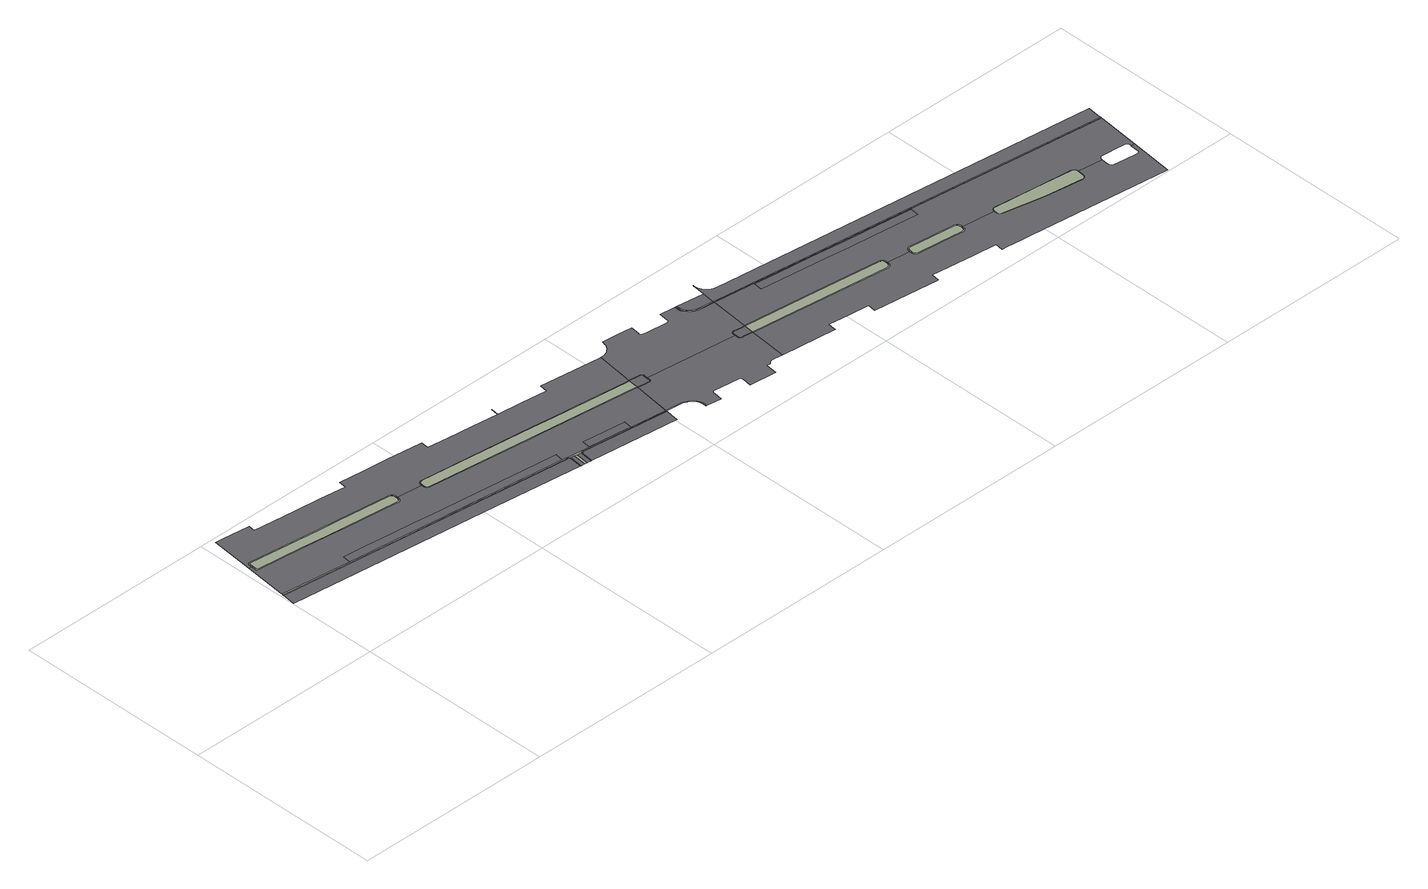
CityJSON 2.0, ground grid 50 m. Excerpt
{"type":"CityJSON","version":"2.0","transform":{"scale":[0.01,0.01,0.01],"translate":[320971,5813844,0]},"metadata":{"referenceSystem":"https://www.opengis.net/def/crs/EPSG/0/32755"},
"CityObjects":{
"road1":{"type":"Road","geometry":[{"type":"MultiSurface","lod":"2","boundaries":[[[0,1,2,3,4,5,6,7,8,9,10,11,12,13,14,15,16,17,18,19,20,21,22,23,24,25,26,27,28,29,30,31,32,33,34,35,36,37,38,39,40,41,42,43,44,45,46,47,48,49,50,51,52,53,54,55,56,57,58,59,60,61,62,63,64,65,66,67,68,69,70,71,72,73,74,75,76,77,78,79,80,81,82,83,84,85,86,87,88,89,90,91,92,93,94,95,96,97,98,1,0,99,100,101,102,103,104,105,106,107,108,109,110,111,112,113,114,115,116,117,118,119,120,121,122,123,124,125,126,127,128,129,130,131,132,133,134,135,136,137,138,139,140,141,142,143,144,145,146,147,148,149,150,151,152,153,154,155,156,157,158,159,160,161,162,163,164,165,166,167,168,169,170,171,172,173,174,175,176,177,178]],[[92,91,90,89,88,87,86,85,84,83,82,81,80,79,78,77,76,75,74,73,72,71,70,69,68,67,66,65,64,63,62,61,60,59,58,57,56,55,54,53,52,51,50,49,48,47,46,45,44,43,42,41,40,39,38,37,36,35,34,33,32,31,30,29,28,27,26,25,24,23,22,21,20,19,18,17,16,15,14,13,12,11,10,9,8,7,6,5,4,3,2,1,98,97,96,95,94,93]],[[179,180,181,182,183,184,185,186,187,188]],[[189,190,191,192,193,194,195,196,197,198,199,200,201,202,179,188,203,204,205,206,207,208,209,210,211,212,213,214,215,216,217,218,219,220,221,222,223,224,225,226,227,228,229,230,231,232,233,234,235,236,237,138,137,136,135,134,133,132,131,130,129,128,127,126,125,124,123,122,121,120,119,118,117,116,115,114,113,112,111,110,109,108,107,106,105,104,103,102,101,100,99,0,238,239,240,185,184,241,242]],[[241,184,183,182,181,180,179,202,201,200,199,198,197,196,195,194,193,192,191,190,189,242]],[[187,186,243,244]],[[245,246,245,247,248,249,250,251,252,253,254,255,256,257,258,259,260,261,239,238,178,177,176,175,174,173,172,171,170,169,168,167,166,165,164,163,162,161,160,159,158,157,156,155,154,153,152,151,150,149,148,147,146,145,144,143,142,141,140,139,237,236,262,263,264,265,266,267,268,269,270,271,272,273,274,275,276,277,278,279,280,281,282,283,284,285,286,287,288,289,290,291,292,293]],[[294,295,296,297,298,299,300,301,302,303,304,305,306,307,308,309,310,311,312,313,314,315,316,317,318,286,285,284,283,282,281,280,279,278,277,276,275,274,273,272,271,270,269,268,267,266,265,264,263,262,236,235,234,233,232,231,230,229,228,227,226,225,224,223,222,221,220,219,218,217,216,215,214,213,212,211,319,320,321,322,323,324,325,326,327,328,329,330,331,332,333,334,335,336,337,338,339,340,341,342,343,344]],[[343,342,341,340,339,338,337,336,335,334,333,332,331,330,329,328,327,326,325,324,323,322,321,320,345,318,317,316,315,314,313,312,311,310,309,308,307,346,305,304,303,302,301,300,299,298,297,296,295,294,344]],[[243,347,348,349,350,351,352,353,354,355,356,357,358,359,360,361,362,363,364,365,366,367,368,369,370,371,372,373,374,375,376,244]],[[376,375,374,373,372,371,370,369,368,367,366,365,364,363,362,361,360,359,358,357,356,355,354,353,352,351,350,377,378,379,380,381,382,383,384,385,386,387,388,389,390,391,392,393,394,395,396,397,398,399,400,401,402,403,187,244]],[[389,388,387,386,385,384,383,382,381,380,379,378,377,404,405,390]],[[406,405,404,407]],[[187,403,402,401,400,399,398,397,396,395,394,393,392,391,390,405,406,408,409,410,411,412,413,414,415,416,417,418,419,420,421,422,203,188]],[[423,424,425,426,427,428,429,430,431,432,433,434,435,436,408,406,407]],[[420,419,418,417,416,415,414,413,412,411,410,409,408,436,435,434,433,432,431,430,429,428,427,426,425,424,437,438,439,440,441,442,443,444,445,446,447,448,449,450,451,452,453,454,455,456,457,458,459,460,461,462,463,464,422,421]],[[465,466,467,468,469,464,463,462,461,460,459,458,457,456,455,454,453,452,451,450,449,448,447,446,445,444,443,442,441,440,439,438,437]],[[207,206,205,204,208]],[[204,203,422,470,471,209,208]],[[470,422,464,469,468,467,471]],[[472,211,210,209]],[[473,474,475,476,477,478,479,480,481,482,483,484,485,486,487,488,489,490,491,492,493,494,495,496,497,498,499,500,501,502,503,504,505,506,507,508,509,510,511,512,513,514,515,516,517,518,519,520,521,522,523,524,525,526,527,528,529,530,531,532,533]],[[534,535,536,537,538,539,540,541,542,543,544,545,546,547,548,549,550,551,552,553,554,555,556,557,558,559,560,561,562,563,564,565,566,567,568,569,570,571,572,573,574,575,576,577,578,579,580,581,582,583,584,585,586,587,588,589,590,591,592,593,594,595,596,597,598,599,600,601,602,603,604,605,606,607,608,609,610,611,612,613,614,615,616,617,618,619,620,621,622,623,624]],[[579,578,577,576,575,574,573,572,571,570,569,568,567,566,565,564,563,562,561,560,559,558,557,556,555,554,553,552,551,550,549,548,547,546,545,544,543,542,541,540,539,538,537,536]],[[625,626,627,628,629,630,631,632,633,634,635,636,637,638,639,640]],[[641,642,643,644,645,646,647,648,649,650,651,652,653,654,655,656,657,658,659,660,661,662,663,664,665,666,667,668,669,670,671,672,673,674,675,676,677,678,679,680,681,682,683,684,685,686,687,688,689,690,691,692,693,694,695,696,697,698,699,700,701,702,703,704,705,706,707,708,709,710,711,712,713,714,715,716,717,718,719,642,641,720,721,722,723,724,725,726,727,728,729,730,731,732,733,734,735,736,737,738,739,740,741,742,743,744,745,746,747,748,749,750,751,752,753,754,755,756,757,758,759,760,761,762,763,764,765,766,767,768,769,770,771,772,773,774,775,776,777,778,779,780,781,782,783,784,785,786,787,788,789,790,791,792,793,794,795,796,797]],[[698,697,696,695,694,693,692,691,690,689,688,687,686,685,684,683,682,681,680,679,678,677,676,675,674,673,672,671,670,669,668,667,666,665,664,663,662,661,660,659,658,657,656,655,654,653,652,651,650,649,648,647,646,645,644,643,642,719,718,717,716,715,714,713,712,711,710,709,708,707,706,705,704,703,702,701,700,699]],[[798,799,800,801,802,803,804,805,806,807,808,809,810,811,812,813,814,815,816,817,818,819,820,821,822,823,824,825,826,827,828,829,830,831,832,833,834,835,836,837,838,839,840,841,842,843,844,845,846,847,848,849,850,851,852,853,854,855,856,857,858,859,860,861,862,863,864,865,866,867,868,869,870,871,872,873,874,875,876,877,878,879,880,881,882,883,758,757,756,755,754,753,752,751,750,749,748,747,746,745,744,743,742,741,740,739,738,737,736,735,734,733,732,731,730,729,728,727,726,725,724,723,722,721,720,641,884,603,602,601,600,599,598,597,596,595,594,593,592,591,590,589,588,587,586,585,584,583,582,581,580,885,886,887,888,889,890,891,892,893,894,895,896,897,898,899]],[[623,626,625,640,639,638,637,636,635,634,633,632,631,630,629,628,627,626,623,622,621,620,619,618,617,616,615,614,613,612,611,610,609,608,607,606,605,604,603,884,797,796,795,794,793,792,791,790,789,788,787,786,785,784,783,782,781,780,779,778,777,776,775,774,773,772,771,770,769,768,767,766,765,764,763,762,761,760,759,758,883,900,901,902,903,904,905,906,907,908,909,910,911,912,913,914,915,916,917,918,919,920,921,922,923,924,925,926,927,928,929,930,931,932,933,934,935,936,937,938,844,843,939,940,941,942,943,944,945,946,947,948,949,950,951,952,953,954,955,956,957,958,959,960,961,962,963,964,965,966,967,968,969,970,971,972,973,974,975,976,977,978,979,980,803,802,981,982,983,984,985,986,987,988,534,624]],[[481,480,479,478,477,476,475,474,473,989,990,991,992,993,994,995]],[[996,995,994,993,992,991,990,989,986,985,984,983,982]],[[997,998,999,1000,1001,1002,1003,1004,1005,1006,1007,1008,1009,1010,1011,1012,1013,1014,1015,1016,1017,1018,1019,1020,1021,1022,1023,1024,1025,1026,1027,1028,1029,1030,1031,1032,1033,1034,1035,1036,1037,1038,1039,1040,1041,1042,1043,1044,1045,1046,1047,1048,1049,1050,1051,1052,1053,1054,1055,1056,1057,1058,1059,1060,1061,1062,1063,1064,1065,1066,1067,1068,1069,1070,1071,1072,1073,1074,1075,1076,1077,1078,1079,1080,1081,1082,1083,1084,1085,1086,1087,1088,1089,1090]]],"semantics":{"surfaces":[{"type":"AuxiliaryTrafficArea","function":"1220","surfaceMaterial":3},{"type":"AuxiliaryTrafficArea","function":"1400","surfaceMaterial":5},{"type":"AuxiliaryTrafficArea","function":"1700","surfaceMaterial":4},{"type":"TrafficArea","function":"1","surfaceMaterial":3},{"type":"TrafficArea","function":"7","surfaceMaterial":3},{"type":"AuxiliaryTrafficArea","function":"1220","surfaceMaterial":4},{"type":"TrafficArea","function":"2","surfaceMaterial":2},{"type":"TrafficArea","function":"1"}],"values":[0,1,2,3,4,5,3,0,1,6,5,7,2,2,7,5,6,4,2,5,3,6,0,1,4,0,1,3,3,5,2,1]}}]},
"road2":{"type":"Road","geometry":[{"type":"MultiSurface","lod":"2","boundaries":[[[1091,1092,1093,1094,1095,1096,1097,1098,1099,1100,1101,1102,1103,1104,1105,1106,1107,1108,1109,1110,1111,1112,1113,1114,1115,1116,1117,1118,1119,1120,1121,1122,472,1123,1124,1125,1126,1127,1128,1129,1130,1131,1132,1133,1134,1135]],[[1136,1137,1138,287,286]],[[1139,1140,1141,1142,1143,1144,1145,1146,1147,1148,1149,1150,1151,1152,1153,1154,1155,1156,1157,1158,1159,1160,1161,1162,1163,1164,1165,1166,1167,1168,1169,1170,1171,1172,1173,1174,1175,1176,1177,1178,1179,1180,1181,345,319]],[[1182,1183,1184,1185,1186,1187,1188,1189,1190,1191,1192,1193,1194,1195,1196,1197,1198,1199,1200,1201,1202,286,318,1181,1180,1179,1178,1177,1176,1175,1174,1173,1172,1171,1170,1169,1168,1167,1166,1165,1164,1163,1162,1161,1160,1159,1158,1157,1156,1155,1154,1153,1152,1151,1150,1149,1148,1147,1146,1145,1144,1143,1142,1141,1140,1139,319,211,1203,1204,1205,1206,1207,1208,1209,1210,1211,1212,1213,1214,1215,1216,1217,1218,1219,1220,1221,1222,1223,1224]],[[1225,1226,1227,1228,1229,1230,887,580,1231,1232,1233,1234,1235,1236,1237,1238,1239,1240,1241,1242,1243,1244,1245,1246,1247,1248,1249,1250,1251,1252,1224,1223,1222,1221,1220,1219,1218,1217,1216,1215,1214,1213,1212,1211,1210,1209,1208,1207,1206,1205,1204,1203,211,472,1253,1119,1118,1254,1255,1256,1110,1109,1257,1108,1258,1107,1259,1105,1104,1103,1102,1260,1100,1099,1261,1096,1095,1262,1094,1093,1263,1092,1091,1264,1265,1266,1267,1268,1269,1270,1271,1272,1273,1274,1275,1276,1277,1278,1279,1280,1281,1282,1283,1284,1285,1286,1287,1288,1289,1290,1291]],[[1252,1292,1293,1294,1295,1296,1297,1298,1299,1300,1301,1302,1303,1304,1305,1306,1307,1308,1309,1310,1311,1312,534,1313,987,986,1314,1315,1316,1317,1318,1319,1320,1321,1322,1323,1324,1325,1326,1327,1328,1329,1330,1331,1332,1333,1334,1335,1336,1337,1338,1339,1340,1341,1342,1343,1344,1345,1346,1347,1348,1349,1350,1351,1352,1353,1354,1355,1356,1357,1358,1359,1360,1361,1362,1363,1364,1365,1366,1367,1368,1369,1370,1371,1372,1373,1374,1375,1376,1377,1378,1138,1137,1136,286,1202,1201,1200,1199,1198,1197,1196,1195,1194,1193,1192,1191,1190,1189,1188,1187,1186,1185,1184,1183,1182,1224]],[[1312,1311,1310,1309,1308,1307,1306,1305,1304,1303,1302,1301,1300,1299,1298,1297,1296,1295,1294,1293,1292,1251,1250,1249,1248,1247,1246,1245,1244,1243,1242,1241,1240,1239,1238,1237,1236,1235,1234,1233,1232,1231,580,579,1379,1380,1381,1382,1383,1384,1385,1386,1387,1388,1389,1390,1391,1392,1393,1394,1395,1396,1397,1398,1399,1400,1401,1402,1403,1404,1405,1406,1407,1408,1409,1410,1411,1412,1413,1414,1415,1416,1417,1418,1419,1420,535,534]],[[1420,1419,1418,1417,1416,1415,1414,1413,1412,1411,1410,1409,1408,1407,1406,1405,1404,1403,1402,1401,1400,1399,1398,1397,1396,1395,1394,1393,1392,1391,1390,1389,1388,1387,1386,1385,1384,1383,1382,1381,1380,1379,579,535]],[[1421,1422,1423,1424,1425,1426,1427,1428,1429,1430,1431,1432,1433,1323,1322,1321,1320,1319,1318,1317,1316,1315,1314,986,989]],[[1434,1435,1436,1437,1438,1439,1440,1441,1442,1443,1444,1445,1432,1431,1430,1429,1428,1427,1426,1425,1424,1423,1422,1421,989,473]],[[1445,1444,1443,1442,1441,1440,1439,1438,1437,1436,1435,1434,473,533]]],"semantics":{"surfaces":[{"type":"AuxiliaryTrafficArea","function":"1700","surfaceMaterial":4},{"type":"TrafficArea","function":"1","surfaceMaterial":3},{"type":"TrafficArea","function":"2","surfaceMaterial":2},{"type":"AuxiliaryTrafficArea","function":"1220","surfaceMaterial":3},{"type":"AuxiliaryTrafficArea","function":"1220","surfaceMaterial":4}],"values":[0,1,2,3,1,1,3,2,0,4,2]}}]}
},
"vertices":[
[269,3674,0],[289,3672,0],[309,3850,0],[310,3854,0],[311,3857,0],[312,3861,0],[313,3864,0],[315,3867,0],[317,3870,0],[319,3873,0],[321,3875,0],[324,3877,0],[327,3879,0],[330,3881,0],[333,3883,0],[336,3884,0],[340,3885,0],[343,3886,0],[347,3886,0],[350,3886,0],[354,3886,0],[2134,3684,0],[2631,3627,0],[3992,3473,0],[3999,3472,0],[4005,3470,0],[4012,3468,0],[4018,3465,0],[4024,3461,0],[4030,3458,0],[4035,3453,0],[4040,3448,0],[4045,3443,0],[4049,3437,0],[4053,3431,0],[4056,3425,0],[4058,3419,0],[4060,3412,0],[4062,3405,0],[4062,3398,0],[4063,3391,0],[4062,3384,0],[4051,3285,0],[4050,3278,0],[4048,3271,0],[4046,3265,0],[4043,3258,0],[4040,3252,0],[4036,3246,0],[4032,3241,0],[4027,3236,0],[4022,3231,0],[4016,3227,0],[4010,3224,0],[4004,3221,0],[3997,3218,0],[3990,3216,0],[3983,3215,0],[3976,3214,0],[3969,3214,0],[3962,3215,0],[2611,3369,0],[2106,3426,0],[1481,3498,0],[324,3627,0],[323,3628,0],[321,3628,0],[320,3628,0],[318,3629,0],[316,3629,0],[314,3630,0],[313,3630,0],[311,3631,0],[310,3632,0],[308,3633,0],[307,3634,0],[305,3635,0],[304,3636,0],[302,3637,0],[302,3638,0],[300,3640,0],[299,3641,0],[298,3642,0],[297,3643,0],[296,3645,0],[295,3646,0],[294,3648,0],[293,3649,0],[292,3651,0],[292,3652,0],[291,3654,0],[291,3656,0],[290,3658,0],[290,3659,0],[289,3661,0],[289,3662,0],[289,3665,0],[289,3666,0],[289,3668,0],[269,3669,0],[269,3663,0],[270,3658,0],[271,3653,0],[272,3648,0],[274,3643,0],[276,3639,0],[279,3634,0],[282,3630,0],[285,3626,0],[289,3622,0],[293,3619,0],[298,3616,0],[302,3614,0],[307,3611,0],[312,3610,0],[317,3608,0],[322,3608,0],[1478,3478,0],[2104,3406,0],[2608,3349,0],[3960,3195,0],[3969,3194,0],[3978,3194,0],[3986,3195,0],[3995,3197,0],[4003,3199,0],[4012,3202,0],[4020,3206,0],[4027,3210,0],[4034,3216,0],[4041,3221,0],[4047,3228,0],[4052,3234,0],[4057,3242,0],[4061,3249,0],[4065,3257,0],[4068,3266,0],[4070,3274,0],[4071,3283,0],[4082,3382,0],[4083,3391,0],[4082,3400,0],[4081,3408,0],[4080,3417,0],[4077,3425,0],[4074,3433,0],[4070,3441,0],[4066,3448,0],[4061,3455,0],[4055,3462,0],[4049,3468,0],[4042,3474,0],[4035,3478,0],[4027,3483,0],[4019,3486,0],[4011,3489,0],[4002,3491,0],[3994,3493,0],[2634,3647,0],[2137,3704,0],[356,3906,0],[351,3906,0],[345,3906,0],[340,3905,0],[335,3904,0],[330,3903,0],[325,3901,0],[320,3899,0],[316,3896,0],[311,3893,0],[307,3890,0],[304,3886,0],[301,3882,0],[298,3877,0],[295,3873,0],[293,3868,0],[291,3863,0],[290,3858,0],[289,3853,0],[4271,2192,0],[3701,2256,0],[3055,2329,0],[2419,2401,0],[1843,2466,0],[1843,2468,0],[77,2669,0],[75,2645,0],[7503,1799,0],[7505,1824,0],[3080,2548,0],[3726,2475,0],[4372,2402,0],[5018,2329,0],[5654,2258,0],[6300,2185,0],[6936,2113,0],[7433,2056,0],[7408,1837,0],[6911,1895,0],[6275,1966,0],[5629,2039,0],[4993,2111,0],[4347,2184,0],[7923,1773,0],[9110,1638,0],[8103,1757,0],[8128,1976,0],[9224,1846,0],[9199,1628,0],[10102,1525,0],[10109,1576,0],[10229,2486,0],[10200,2489,0],[7697,2772,0],[7402,2806,0],[4814,3102,0],[4806,3102,0],[4798,3103,0],[4789,3104,0],[4781,3107,0],[4774,3110,0],[4766,3113,0],[4759,3117,0],[4752,3122,0],[4746,3127,0],[4740,3133,0],[4734,3140,0],[4730,3146,0],[4725,3154,0],[4722,3161,0],[4719,3169,0],[4717,3177,0],[4715,3185,0],[4714,3193,0],[4714,3202,0],[4715,3210,0],[4721,3259,0],[4076,3333,0],[280,3767,0],[203,3776,0],[82,2709,0],[1868,2684,0],[2444,2619,0],[72,2625,0],[7501,1779,0],[7530,3879,0],[7553,4079,0],[6889,3954,0],[6248,4028,0],[5702,4091,0],[5726,4293,0],[4825,4399,0],[4211,4465,0],[3589,4532,0],[3566,4339,0],[2920,4414,0],[2275,4489,0],[1679,4558,0],[1182,4615,0],[1202,4789,0],[537,4860,0],[328,4883,0],[4726,3309,0],[4728,3318,0],[4730,3327,0],[4732,3335,0],[4736,3343,0],[4740,3350,0],[4745,3358,0],[4750,3365,0],[4756,3371,0],[4763,3377,0],[4770,3382,0],[4778,3386,0],[4785,3390,0],[4794,3393,0],[4802,3395,0],[4811,3397,0],[4819,3398,0],[4828,3398,0],[4837,3397,0],[7728,3071,0],[8287,3007,0],[9184,2906,0],[9920,2823,0],[10225,2788,0],[10268,2783,0],[10394,3748,0],[10363,3749,0],[10361,3749,0],[10359,3749,0],[8839,3928,0],[8816,3730,0],[8170,3805,0],[4746,3307,0],[4747,3314,0],[4749,3321,0],[4751,3327,0],[4754,3334,0],[4757,3340,0],[4761,3346,0],[4765,3351,0],[4770,3356,0],[4776,3361,0],[4781,3365,0],[4787,3369,0],[4794,3372,0],[4800,3374,0],[4807,3376,0],[4814,3377,0],[4821,3378,0],[4828,3378,0],[4835,3378,0],[7726,3051,0],[8285,2988,0],[9182,2886,0],[9918,2803,0],[10223,2768,0],[10265,2764,0],[10232,2506,0],[10231,2506,0],[10203,2509,0],[7699,2792,0],[7404,2825,0],[4815,3122,0],[4808,3122,0],[4802,3123,0],[4795,3124,0],[4788,3125,0],[4782,3128,0],[4776,3130,0],[4770,3134,0],[4765,3137,0],[4760,3142,0],[4755,3146,0],[4751,3151,0],[4747,3157,0],[4743,3162,0],[4740,3168,0],[4738,3175,0],[4736,3181,0],[4735,3188,0],[4734,3194,0],[4734,3201,0],[4735,3208,0],[10255,2687,0],[4793,3372,0],[33,2281,0],[5338,1674,0],[7504,1427,0],[7517,1425,0],[7552,1717,0],[7552,1720,0],[7552,1724,0],[7552,1728,0],[7551,1731,0],[7550,1735,0],[7549,1738,0],[7548,1742,0],[7547,1745,0],[7546,1748,0],[7544,1752,0],[7542,1755,0],[7540,1758,0],[7538,1760,0],[7536,1763,0],[7533,1765,0],[7531,1768,0],[7528,1770,0],[7525,1772,0],[7523,1773,0],[7520,1775,0],[7517,1776,0],[7513,1777,0],[7510,1778,0],[7507,1779,0],[7504,1779,0],[7538,1423,0],[7572,1715,0],[7572,1721,0],[7572,1726,0],[7572,1730,0],[7571,1735,0],[7570,1740,0],[7569,1744,0],[7567,1749,0],[7565,1753,0],[7563,1757,0],[7561,1762,0],[7559,1766,0],[7556,1770,0],[7553,1773,0],[7550,1777,0],[7547,1780,0],[7543,1783,0],[7540,1786,0],[7536,1789,0],[7532,1791,0],[7528,1793,0],[7524,1795,0],[7519,1796,0],[7515,1797,0],[7510,1798,0],[7506,1799,0],[7635,1412,0],[7673,1756,0],[7740,1748,0],[7703,1404,0],[7859,1734,0],[7864,1738,0],[7867,1740,0],[7871,1743,0],[7875,1745,0],[7880,1747,0],[7884,1748,0],[7888,1750,0],[7893,1751,0],[7898,1752,0],[7902,1752,0],[7907,1753,0],[7911,1753,0],[7915,1753,0],[7921,1752,0],[7717,1402,0],[7803,1393,0],[7834,1688,0],[7835,1692,0],[7836,1697,0],[7837,1701,0],[7839,1706,0],[7840,1710,0],[7842,1714,0],[7845,1718,0],[7847,1722,0],[7850,1725,0],[7853,1729,0],[7857,1732,0],[7820,1391,0],[7854,1685,0],[7855,1689,0],[7855,1692,0],[7856,1696,0],[7857,1699,0],[7859,1702,0],[7860,1705,0],[7862,1707,0],[7864,1710,0],[7866,1713,0],[7868,1715,0],[7870,1718,0],[7873,1720,0],[7875,1722,0],[7878,1724,0],[7881,1725,0],[7884,1727,0],[7887,1728,0],[7891,1730,0],[7894,1731,0],[7897,1731,0],[7901,1732,0],[7904,1732,0],[7908,1733,0],[7911,1733,0],[7915,1733,0],[7918,1732,0],[10053,1136,0],[10066,1235,0],[10096,1475,0],[10097,1485,0],[9093,1601,0],[9068,1624,0],[10100,1505,0],[10103,1525,0],[13395,3466,0],[13476,3457,0],[13476,3452,0],[20615,2621,0],[23300,2304,0],[23301,2312,0],[23377,2303,0],[23471,2295,0],[23484,2294,0],[23485,2304,0],[23528,2665,0],[13778,3753,0],[13766,3755,0],[13754,3757,0],[13742,3759,0],[13730,3762,0],[13718,3766,0],[13707,3769,0],[13695,3773,0],[13683,3778,0],[13673,3783,0],[13661,3788,0],[13650,3793,0],[13640,3799,0],[13630,3806,0],[13619,3813,0],[13609,3820,0],[13600,3827,0],[13590,3835,0],[13581,3843,0],[13572,3851,0],[13564,3860,0],[13556,3869,0],[13547,3878,0],[13540,3888,0],[13533,3898,0],[13526,3908,0],[13519,3918,0],[13513,3928,0],[13507,3939,0],[13502,3950,0],[13496,3961,0],[13492,3972,0],[13488,3984,0],[13484,3995,0],[13481,4007,0],[13477,4019,0],[13475,4031,0],[13472,4043,0],[13471,4053,0],[13469,4067,0],[13468,4079,0],[13467,4091,0],[13467,4104,0],[13467,4107,0],[13467,4110,0],[13468,4112,0],[13468,4113,0],[13468,4124,0],[13470,4140,0],[13430,3792,0],[13284,2429,0],[13282,2410,0],[13282,2409,0],[13308,2407,0],[14392,2286,0],[14856,2232,0],[16802,2007,0],[16809,2006,0],[16816,2004,0],[16823,2002,0],[16830,1999,0],[16836,1995,0],[16842,1991,0],[16847,1986,0],[16852,1981,0],[16857,1976,0],[16861,1970,0],[16865,1963,0],[16868,1957,0],[16870,1950,0],[16872,1943,0],[16873,1936,0],[16874,1929,0],[16863,1829,0],[16862,1822,0],[16860,1815,0],[16858,1809,0],[16855,1802,0],[16851,1796,0],[16847,1790,0],[16843,1785,0],[16838,1780,0],[16833,1775,0],[16827,1771,0],[16821,1768,0],[16815,1765,0],[16808,1762,0],[16802,1761,0],[16795,1759,0],[16788,1759,0],[16781,1759,0],[16774,1759,0],[14830,1981,0],[14368,2034,0],[13282,2158,0],[13255,2161,0],[13253,2141,0],[13280,2138,0],[14366,2014,0],[14828,1961,0],[16772,1739,0],[16780,1739,0],[16789,1739,0],[16798,1739,0],[16806,1741,0],[16815,1743,0],[16823,1747,0],[16831,1750,0],[16838,1755,0],[16845,1760,0],[16852,1765,0],[16858,1772,0],[16864,1778,0],[16868,1786,0],[16873,1793,0],[16876,1801,0],[16879,1809,0],[16881,1818,0],[16883,1826,0],[16888,1872,0],[16894,1928,0],[16893,1936,0],[16892,1945,0],[16890,1953,0],[16887,1961,0],[16884,1969,0],[16880,1977,0],[16876,1984,0],[16870,1991,0],[16865,1997,0],[16858,2003,0],[16852,2009,0],[16845,2013,0],[16837,2017,0],[16829,2021,0],[16821,2024,0],[16813,2026,0],[16804,2027,0],[14858,2252,0],[14394,2306,0],[13310,2426,0],[14420,3283,0],[14395,3069,0],[14922,3007,0],[15518,2937,0],[16114,2868,0],[16710,2798,0],[17306,2729,0],[17902,2661,0],[18478,2595,0],[18503,2808,0],[17926,2875,0],[17330,2943,0],[16734,3012,0],[16138,3081,0],[15542,3151,0],[14946,3221,0],[17478,1759,0],[17505,1816,0],[17508,1846,0],[17509,1853,0],[17511,1860,0],[17513,1866,0],[17516,1873,0],[17519,1879,0],[17523,1885,0],[17528,1890,0],[17532,1895,0],[17538,1900,0],[17543,1904,0],[17549,1907,0],[17556,1910,0],[17562,1913,0],[17569,1915,0],[17576,1916,0],[17583,1917,0],[17590,1917,0],[17597,1917,0],[18174,1851,0],[18763,1783,0],[18770,1781,0],[18777,1779,0],[18783,1776,0],[18790,1773,0],[18796,1769,0],[18801,1765,0],[18806,1760,0],[18811,1755,0],[18815,1749,0],[18819,1743,0],[18822,1737,0],[18825,1730,0],[18827,1723,0],[18828,1716,0],[18829,1709,0],[18829,1702,0],[18829,1695,0],[18818,1606,0],[18818,1599,0],[18816,1592,0],[18814,1586,0],[18811,1579,0],[18807,1573,0],[18804,1567,0],[18799,1562,0],[18794,1557,0],[18789,1552,0],[18783,1548,0],[18777,1545,0],[18771,1541,0],[18765,1539,0],[18758,1537,0],[18751,1536,0],[18744,1535,0],[18737,1535,0],[18730,1536,0],[18149,1602,0],[17568,1668,0],[17561,1669,0],[17555,1671,0],[17548,1673,0],[17542,1676,0],[17536,1680,0],[17530,1684,0],[17524,1688,0],[17519,1693,0],[17515,1698,0],[17511,1704,0],[17507,1710,0],[17504,1716,0],[17502,1723,0],[17500,1729,0],[17498,1736,0],[17498,1743,0],[17497,1750,0],[17498,1757,0],[17477,1750,0],[17478,1742,0],[17479,1733,0],[17480,1725,0],[17483,1716,0],[17486,1708,0],[17490,1700,0],[17494,1693,0],[17499,1686,0],[17505,1679,0],[17511,1673,0],[17518,1668,0],[17525,1663,0],[17533,1659,0],[17541,1655,0],[17549,1652,0],[17557,1650,0],[17566,1648,0],[18147,1582,0],[18728,1516,0],[18736,1515,0],[18745,1515,0],[18754,1516,0],[18762,1518,0],[18771,1520,0],[18779,1523,0],[18787,1527,0],[18794,1531,0],[18802,1536,0],[18808,1542,0],[18814,1548,0],[18820,1555,0],[18825,1563,0],[18829,1570,0],[18832,1578,0],[18835,1586,0],[18837,1595,0],[18838,1604,0],[18844,1649,0],[18849,1693,0],[18849,1702,0],[18849,1711,0],[18848,1720,0],[18846,1728,0],[18844,1737,0],[18840,1745,0],[18836,1753,0],[18832,1760,0],[18826,1768,0],[18820,1774,0],[18814,1780,0],[18807,1786,0],[18799,1791,0],[18792,1795,0],[18783,1798,0],[18775,1801,0],[18766,1803,0],[18176,1870,0],[17599,1936,0],[17590,1937,0],[17581,1937,0],[17573,1936,0],[17564,1934,0],[17556,1932,0],[17548,1929,0],[17540,1925,0],[17532,1921,0],[17525,1915,0],[17519,1910,0],[17513,1903,0],[17507,1897,0],[17502,1889,0],[17498,1882,0],[17494,1874,0],[17492,1866,0],[17489,1857,0],[17488,1848,0],[17485,1818,0],[19010,512,0],[19409,467,0],[19641,440,0],[23218,31,0],[23348,1136,0],[23263,1146,0],[23237,914,0],[23236,909,0],[23234,904,0],[23232,899,0],[23230,894,0],[23227,890,0],[23224,885,0],[23221,881,0],[23217,878,0],[23213,874,0],[23208,871,0],[23204,869,0],[23199,867,0],[23194,865,0],[23189,863,0],[23183,863,0],[23178,862,0],[23173,862,0],[23167,863,0],[22850,902,0],[22563,938,0],[22555,940,0],[22547,942,0],[22538,945,0],[22531,948,0],[22523,953,0],[22516,958,0],[22509,963,0],[22503,969,0],[22497,976,0],[22492,983,0],[22488,990,0],[22484,998,0],[22481,1006,0],[22478,1014,0],[22477,1023,0],[22476,1031,0],[22476,1040,0],[22476,1049,0],[22497,1233,0],[21883,1303,0],[21863,1126,0],[21861,1117,0],[21859,1108,0],[21856,1100,0],[21853,1092,0],[21848,1084,0],[21843,1077,0],[21838,1070,0],[21831,1063,0],[21824,1058,0],[21817,1053,0],[21809,1048,0],[21801,1044,0],[21793,1041,0],[21784,1039,0],[21775,1038,0],[21766,1037,0],[21757,1037,0],[21749,1038,0],[20792,1171,0],[19753,1383,0],[19744,1385,0],[19735,1388,0],[19727,1392,0],[19719,1396,0],[19711,1400,0],[19704,1406,0],[19698,1412,0],[19692,1419,0],[19686,1426,0],[19682,1433,0],[19677,1441,0],[19674,1450,0],[19671,1458,0],[19670,1467,0],[19669,1476,0],[19668,1485,0],[19669,1494,0],[19676,1554,0],[17483,1804,0],[13205,1687,0],[13189,1540,0],[13150,1174,0],[14525,1019,0],[14549,1226,0],[15074,1165,0],[15590,1104,0],[15566,902,0],[16713,774,0],[17208,718,0],[17230,716,0],[17253,917,0],[18328,793,0],[18919,725,0],[18895,525,0],[19678,1568,0],[19679,1577,0],[19681,1585,0],[19684,1594,0],[19687,1602,0],[19691,1609,0],[19696,1616,0],[19702,1623,0],[19708,1630,0],[19714,1635,0],[19721,1640,0],[19729,1645,0],[19737,1649,0],[19745,1652,0],[19753,1654,0],[19762,1656,0],[19770,1657,0],[19779,1657,0],[19788,1656,0],[20839,1537,0],[21796,1427,0],[21805,1425,0],[21813,1423,0],[21822,1420,0],[21830,1417,0],[21837,1412,0],[21844,1407,0],[21851,1402,0],[21857,1396,0],[21863,1389,0],[21868,1382,0],[21873,1375,0],[21877,1367,0],[21880,1359,0],[21882,1351,0],[21884,1342,0],[21885,1333,0],[21885,1325,0],[21884,1316,0],[22498,1241,0],[22499,1250,0],[22500,1258,0],[22502,1266,0],[22505,1274,0],[22509,1282,0],[22513,1289,0],[22518,1296,0],[22524,1303,0],[22530,1309,0],[22536,1314,0],[22543,1319,0],[22551,1323,0],[22559,1327,0],[22567,1330,0],[22575,1332,0],[22583,1334,0],[22592,1334,0],[22600,1335,0],[22609,1334,0],[22821,1314,0],[22895,1305,0],[23216,1265,0],[23221,1264,0],[23226,1262,0],[23231,1261,0],[23236,1258,0],[23240,1256,0],[23245,1253,0],[23249,1250,0],[23252,1246,0],[23256,1242,0],[23259,1238,0],[23262,1234,0],[23264,1229,0],[23266,1224,0],[23267,1219,0],[23268,1214,0],[23269,1209,0],[23269,1204,0],[23269,1198,0],[23263,1150,0],[23476,2228,0],[23478,2241,0],[23466,2242,0],[23323,2256,0],[13470,3408,0],[13390,3417,0],[13388,3404,0],[13387,3389,0],[13392,3436,0],[13443,3431,0],[20612,2596,0],[23330,2275,0],[23373,2274,0],[23468,2265,0],[23481,2264,0],[23481,2263,0],[21865,1318,0],[21865,1325,0],[21865,1332,0],[21864,1339,0],[21863,1346,0],[21861,1353,0],[21858,1359,0],[21855,1365,0],[21852,1371,0],[21847,1377,0],[21843,1382,0],[21838,1387,0],[21832,1391,0],[21827,1395,0],[21821,1399,0],[21814,1402,0],[21808,1404,0],[21801,1406,0],[21794,1407,0],[20836,1517,0],[19786,1636,0],[19779,1637,0],[19772,1637,0],[19765,1636,0],[19758,1635,0],[19751,1633,0],[19745,1630,0],[19738,1627,0],[19732,1624,0],[19727,1620,0],[19721,1615,0],[19717,1610,0],[19712,1605,0],[19708,1599,0],[19705,1593,0],[19702,1586,0],[19700,1580,0],[19698,1573,0],[19697,1566,0],[19689,1491,0],[19688,1484,0],[19689,1477,0],[19689,1470,0],[19691,1463,0],[19693,1456,0],[19696,1449,0],[19699,1443,0],[19703,1437,0],[19707,1431,0],[19712,1426,0],[19717,1421,0],[19723,1417,0],[19729,1413,0],[19736,1410,0],[19742,1407,0],[19749,1405,0],[19756,1403,0],[20795,1190,0],[21751,1058,0],[21757,1058,0],[21759,1057,0],[21763,1057,0],[21767,1057,0],[21770,1058,0],[21774,1058,0],[21777,1058,0],[21781,1059,0],[21784,1060,0],[21788,1061,0],[21791,1062,0],[21794,1063,0],[21797,1065,0],[21801,1066,0],[21804,1068,0],[21807,1070,0],[21810,1072,0],[21813,1074,0],[21815,1076,0],[21818,1078,0],[21821,1081,0],[21823,1084,0],[21825,1086,0],[21827,1089,0],[21830,1092,0],[21831,1095,0],[21833,1098,0],[21835,1101,0],[21836,1105,0],[21838,1108,0],[21839,1111,0],[21840,1114,0],[21841,1119,0],[21842,1121,0],[21843,1128,0],
[10824,1047,0],[10828,1092,0],[10828,1096,0],[10827,1161,0],[10827,1166,0],[10824,1187,0],[10819,1216,0],[10819,1219,0],[10818,1221,0],[10818,1223,0],[10816,1227,0],[10814,1230,0],[10795,1268,0],[10774,1308,0],[10772,1312,0],[10770,1315,0],[10767,1318,0],[10734,1356,0],[10732,1358,0],[10691,1399,0],[10688,1401,0],[10685,1404,0],[10681,1406,0],[10643,1429,0],[10640,1431,0],[10586,1458,0],[10582,1459,0],[10552,1469,0],[10538,1474,0],[10535,1475,0],[10531,1476,0],[10527,1477,0],[10101,1504,0],[10528,1456,0],[10576,1439,0],[10631,1412,0],[10673,1386,0],[10718,1342,0],[10754,1302,0],[10777,1259,0],[10798,1217,0],[10806,1161,0],[10807,1095,0],[10803,1050,0],[10803,1049,0],[10312,3117,0],[10356,3450,0],[10395,3748,0],[10325,2495,0],[10444,2482,0],[10531,2472,0],[10535,2472,0],[10538,2472,0],[10542,2472,0],[10545,2473,0],[10549,2474,0],[10552,2475,0],[10555,2476,0],[10558,2478,0],[10561,2480,0],[10563,2483,0],[10566,2485,0],[10568,2488,0],[10570,2491,0],[10572,2494,0],[10573,2497,0],[10574,2500,0],[10575,2504,0],[10575,2507,0],[10596,2686,0],[10596,2690,0],[10596,2693,0],[10595,2696,0],[10595,2700,0],[10594,2703,0],[10592,2707,0],[10591,2710,0],[10589,2713,0],[10587,2715,0],[10585,2718,0],[10582,2720,0],[10579,2723,0],[10577,2725,0],[10573,2726,0],[10570,2728,0],[10567,2729,0],[10564,2730,0],[10560,2730,0],[10463,2744,0],[10343,2755,0],[10266,2764,0],[10616,2684,0],[10616,2689,0],[10616,2694,0],[10615,2699,0],[10614,2704,0],[10613,2709,0],[10611,2714,0],[10608,2719,0],[10606,2724,0],[10603,2728,0],[10599,2732,0],[10596,2735,0],[10591,2739,0],[10587,2742,0],[10583,2744,0],[10578,2746,0],[10573,2748,0],[10568,2749,0],[10563,2750,0],[10465,2764,0],[10345,2775,0],[10323,2475,0],[10442,2462,0],[10529,2452,0],[10534,2452,0],[10539,2452,0],[10545,2452,0],[10550,2453,0],[10555,2455,0],[10560,2457,0],[10565,2459,0],[10569,2462,0],[10573,2465,0],[10577,2468,0],[10581,2472,0],[10584,2476,0],[10587,2480,0],[10590,2485,0],[10592,2490,0],[10593,2495,0],[10595,2500,0],[10595,2505,0],[10604,2586,0],[12769,1158,0],[12799,1180,0],[12837,1196,0],[12861,1202,0],[12898,1201,0],[12913,1200,0],[13164,2151,0],[13044,2165,0],[12946,2176,0],[12940,2177,0],[12935,2178,0],[12930,2180,0],[12926,2182,0],[12921,2185,0],[12917,2188,0],[12913,2191,0],[12909,2195,0],[12906,2199,0],[12902,2203,0],[12900,2207,0],[12897,2212,0],[12896,2217,0],[12894,2222,0],[12893,2227,0],[12892,2232,0],[12892,2237,0],[12893,2242,0],[12902,2326,0],[10533,1476,0],[10584,1459,0],[10641,1430,0],[10685,1403,0],[10733,1357,0],[10734,1355,0],[10771,1315,0],[10817,1226,0],[10819,1218,0],[10827,1163,0],[10828,1094,0],[11199,1004,0],[11223,1222,0],[11227,1248,0],[11231,1268,0],[11232,1274,0],[11235,1277,0],[11237,1279,0],[11253,1293,0],[11255,1296,0],[11258,1296,0],[11258,1297,0],[11282,1305,0],[11286,1306,0],[11289,1305,0],[11465,1285,0],[11952,1229,0],[11957,1225,0],[11976,1206,0],[11979,1203,0],[11980,1200,0],[11989,1178,0],[11991,1173,0],[11991,1168,0],[11987,1139,0],[11962,917,0],[12621,841,0],[12657,1142,0],[12750,1135,0],[12912,2411,0],[12913,2417,0],[12914,2422,0],[12916,2427,0],[12918,2431,0],[12920,2436,0],[12923,2440,0],[12926,2445,0],[12930,2448,0],[12934,2452,0],[12938,2455,0],[12943,2458,0],[12948,2460,0],[12952,2462,0],[12957,2463,0],[12963,2464,0],[12968,2465,0],[12973,2465,0],[12978,2464,0],[13072,2454,0],[13190,2440,0],[13384,3367,0],[12996,3460,0],[12909,3492,0],[12857,3521,0],[12801,3561,0],[12762,3603,0],[12724,3646,0],[12702,3682,0],[12684,3748,0],[12679,3849,0],[12682,3878,0],[12304,3922,0],[12278,3690,0],[12270,3658,0],[12265,3646,0],[12264,3644,0],[12262,3638,0],[12258,3636,0],[12255,3634,0],[12253,3632,0],[12249,3632,0],[12236,3630,0],[12222,3628,0],[11660,3682,0],[11584,3692,0],[11571,3698,0],[11555,3706,0],[11550,3709,0],[11543,3720,0],[11534,3734,0],[11532,3737,0],[11531,3740,0],[11526,3768,0],[11525,3772,0],[11526,3775,0],[11555,4009,0],[11224,4047,0],[10797,4096,0],[10787,4049,0],[10777,4006,0],[10776,4003,0],[10775,4001,0],[10760,3959,0],[10757,3952,0],[10751,3942,0],[10731,3909,0],[10730,3908,0],[10729,3906,0],[10717,3890,0],[10699,3867,0],[10671,3840,0],[10660,3830,0],[10659,3829,0],[10657,3828,0],[10647,3821,0],[10616,3797,0],[10593,3785,0],[10572,3774,0],[10571,3773,0],[10568,3772,0],[10524,3756,0],[10520,3754,0],[10515,3754,0],[10466,3747,0],[10464,3746,0],[10461,3746,0],[13166,2171,0],[13046,2185,0],[12948,2196,0],[12944,2197,0],[12941,2198,0],[12938,2199,0],[12935,2200,0],[12931,2202,0],[12929,2204,0],[12926,2206,0],[12923,2208,0],[12921,2211,0],[12919,2214,0],[12917,2217,0],[12916,2220,0],[12914,2223,0],[12913,2226,0],[12913,2230,0],[12912,2233,0],[12912,2237,0],[12913,2240,0],[12932,2409,0],[12932,2413,0],[12933,2416,0],[12934,2419,0],[12936,2423,0],[12937,2426,0],[12939,2429,0],[12941,2431,0],[12944,2434,0],[12947,2436,0],[12949,2438,0],[12952,2440,0],[12956,2441,0],[12959,2443,0],[12962,2444,0],[12966,2444,0],[12969,2445,0],[12973,2445,0],[12976,2444,0],[13070,2434,0],[13187,2420,0],[13160,3462,0],[13004,3481,0],[12921,3509,0],[12862,3540,0],[12824,3567,0],[12786,3603,0],[12756,3637,0],[12732,3672,0],[12718,3703,0],[12704,3745,0],[12706,3873,0],[12706,3876,0],[12682,3879,0],[13164,3492,0],[13011,3510,0],[12932,3537,0],[12877,3565,0],[12843,3590,0],[12808,3623,0],[12780,3656,0],[12759,3687,0],[12746,3715,0],[12734,3750,0],[12736,3872,0],[12736,3873,0]
]}
